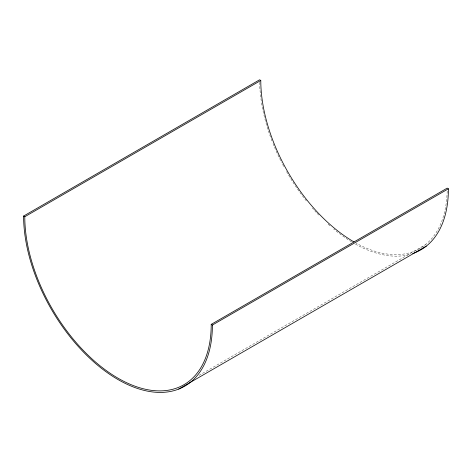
<?xml version="1.0" encoding="UTF-8"?>
<svg xmlns="http://www.w3.org/2000/svg" width="472" height="472" viewBox="0 0 472 472"><rect width="100%" height="100%" fill="white"/><g stroke="black" fill="none" stroke-linecap="round" stroke-linejoin="round"><path stroke-width="0.35" stroke-dasharray="2.36 1.77" d="M198.966 375.447L425.408 244.714M409.206 254.591A133.499 77.078 60 0 1 355.316 244.048M351.569 241.865A133.499 77.078 60 0 1 333.716 229.044M329.845 225.728A133.499 77.078 60 0 1 327.102 223.256M318.742 215.061A133.499 77.078 60 0 1 316.777 212.984M316.287 212.459A133.499 77.078 60 0 1 312.423 208.158M306.357 200.895A133.499 77.078 60 0 1 285.808 170.298M283.702 166.468A133.499 77.078 60 0 1 281.684 162.616M280.704 160.681A133.499 77.078 60 0 1 273.028 143.582M271.984 140.921A133.499 77.078 60 0 1 259.618 81.916M447.179 191.089A131.824 76.11 60 0 1 355.947 243.033"/><path stroke-width="0.71" d="M211.226 324.258L211.214 324.37A131.824 76.11 60 0 1 118 378.19A131.824 76.11 60 0 1 24.786 216.737L24.774 216.613M212.4 325.055L211.214 324.37L447.214 188.116L448.4 188.8L212.4 325.055A133.499 77.078 60 0 1 118 379.559A133.499 77.078 60 0 1 23.6 216.052L259.6 79.797L260.786 80.482A131.824 76.11 60 0 0 354 241.935M260.786 80.482L24.786 216.737L23.6 216.052M178.681 389.087L426.316 246.113M448.4 188.8A133.499 77.078 60 0 1 412.67 253.564"/></g></svg>
